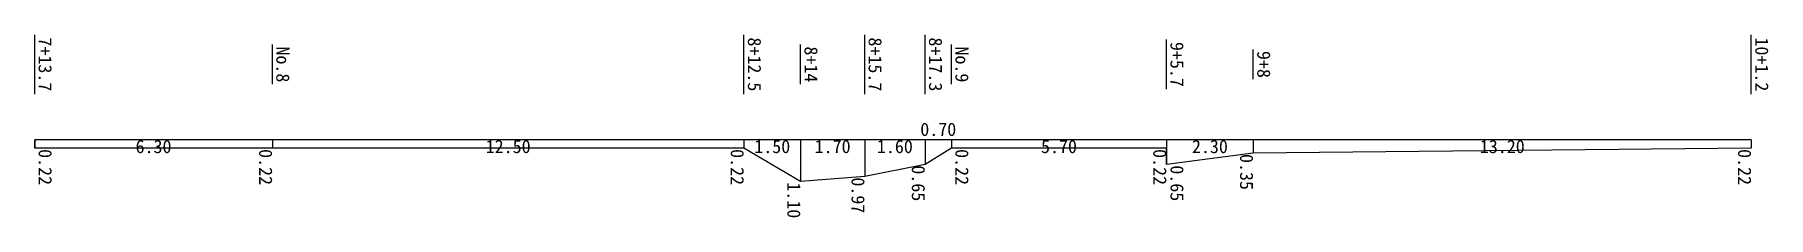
# Model space of a CAD drawing. Header units: metres. Extents: x 0 to 45951, y -2051 to 2788.
import ezdxf
from ezdxf.enums import TextEntityAlignment as Align

# ---------------------------------------------------------------- set-up
doc = ezdxf.new("R2010")
doc.units = ezdxf.units.M
doc.styles.add('STYLE1', font='msgothic.ttc')

msp = doc.modelspace()

# ---------------------------------------------------------------- linework, layer by layer
at = {"color": 5}
for p, q in [((0, 1212.5), (0, 2787.5)), ((18800, 1212.5), (18800, 2787.5)), ((22000, 1212.5), (22000, 2787.5)), ((23600, 1212.5), (23600, 2787.5)), ((45500, 1212.5), (45500, 2787.5)), ((6300, 1475), (6300, 2525)), ((20300, 1475), (20300, 2525)), ((24300, 1475), (24300, 2525)), ((30000, 1343.8), (30000, 2656.2)), ((32300, 1606.2), (32300, 2393.8))]:
    msp.add_line(p, q, dxfattribs=at)
for p, q in [((0, 0), (0, 0)), ((0, 0), (0, -220)), ((0, -220), (0, 0)), ((6300, 0), (0, 0)), ((6300, 0), (6300, 0)), ((6300, 0), (6300, -220)), ((18800, 0), (6300, 0)), ((18800, 0), (18800, 0)), ((18800, 0), (18800, -220)), ((20300, 0), (18800, 0)), ((20300, 0), (20300, 0)), ((20300, 0), (20300, -1100)), ((22000, 0), (20300, 0)), ((22000, 0), (22000, 0)), ((22000, 0), (22000, -970)), ((23600, 0), (22000, 0)), ((23600, 0), (23600, 0)), ((23600, 0), (23600, -650)), ((24300, 0), (23600, 0)), ((24300, 0), (24300, 0)), ((24300, 0), (24300, -220)), ((30000, 0), (24300, 0)), ((30000, 0), (30000, 0)), ((30000, 0), (30000, -220)), ((30000, 0), (30000, 0)), ((30000, 0), (30000, -650)), ((32300, 0), (30000, 0)), ((32300, 0), (32300, 0)), ((32300, 0), (32300, -350)), ((45500, 0), (32300, 0)), ((45500, 0), (45500, 0)), ((45500, 0), (45500, -220)), ((6300, -220), (0, -220)), ((18800, -220), (6300, -220)), ((20300, -1100), (18800, -220)), ((24300, -220), (23600, -650)), ((30000, -220), (24300, -220)), ((30000, -650), (30000, -220)), ((32300, -350), (30000, -650)), ((45500, -220), (32300, -350)), ((23600, -650), (22000, -970)), ((22000, -970), (20300, -1100))]:
    msp.add_line(p, q)

# ---------------------------------------------------------------- texts
at = {"color": 5, "style": 'STYLE1'}
for s, p in [('7+13.7', (0, 2000)), ('No.8', (6300, 2000)), ('8+12.5', (18800, 2000)), ('8+14', (20300, 2000)), ('8+15.7', (22000, 2000)), ('8+17.3', (23600, 2000)), ('No.9', (24300, 2000)), ('9+5.7', (30000, 2000)), ('9+8', (32300, 2000)), ('10+1.2', (45500, 2000))]:
    msp.add_text(s, height=350, rotation=-90, dxfattribs=at).set_placement(p, align=Align.BOTTOM_CENTER)
at = {"style": 'STYLE1'}
msp.add_text('0.70', height=350, dxfattribs=at).set_placement((23950, 0), align=Align.BOTTOM_CENTER)
for s, p in [('0.22', (0, -720)), ('0.22', (24300, -720)), ('0.65', (30000, -1150))]:
    msp.add_text(s, height=350, rotation=-90, dxfattribs=at).set_placement(p, align=Align.BOTTOM_CENTER)
for s, p in [('6.30', (3150, 0)), ('12.50', (12550, 0)), ('1.50', (19550, 0)), ('1.70', (21150, 0)), ('1.60', (22800, 0)), ('5.70', (27150, 0)), ('2.30', (31150, 0)), ('13.20', (38900, 0))]:
    msp.add_text(s, height=350, dxfattribs=at).set_placement(p, align=Align.TOP_CENTER)
for s, p in [('0.22', (6300, -720)), ('0.22', (18800, -720)), ('0.22', (30000, -720)), ('0.35', (32300, -850)), ('0.22', (45500, -720)), ('0.65', (23600, -1150)), ('1.10', (20300, -1600)), ('0.97', (22000, -1470))]:
    msp.add_text(s, height=350, rotation=-90, dxfattribs=at).set_placement(p, align=Align.TOP_CENTER)

doc.saveas('drawing.dxf')
